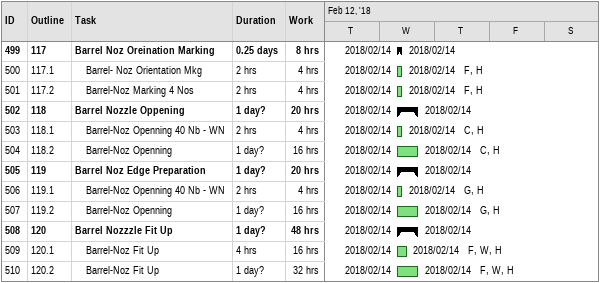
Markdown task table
| ID | WBS | Task | Duration | Start | Finish | Resources | Work (h) |
|---|---|---|---|---|---|---|---|
| 499 | 117 | **Barrel Noz Oreination Marking** | 0.25d | 2018-02-14 | 2018-02-14 |  | 8 |
| 500 | 117.1 | Barrel- Noz Orientation Mkg | 2h | 2018-02-14 | 2018-02-14 | F, H | 4 |
| 501 | 117.2 | Barrel-Noz Marking 4 Nos | 2h | 2018-02-14 | 2018-02-14 | F, H | 4 |
| 502 | 118 | **Barrel Nozzle Oppening** | 1d? | 2018-02-14 | 2018-02-14 |  | 20 |
| 503 | 118.1 | Barrel-Noz Openning 40 Nb - WN | 2h | 2018-02-14 | 2018-02-14 | C, H | 4 |
| 504 | 118.2 | Barrel-Noz Openning | 1d? | 2018-02-14 | 2018-02-14 | C, H | 16 |
| 505 | 119 | **Barrel Noz Edge Preparation** | 1d? | 2018-02-14 | 2018-02-14 |  | 20 |
| 506 | 119.1 | Barrel-Noz Openning 40 Nb - WN | 2h | 2018-02-14 | 2018-02-14 | G, H | 4 |
| 507 | 119.2 | Barrel-Noz Openning | 1d? | 2018-02-14 | 2018-02-14 | G, H | 16 |
| 508 | 120 | **Barrel Nozzzle Fit Up** | 1d? | 2018-02-14 | 2018-02-14 |  | 48 |
| 509 | 120.1 | Barrel-Noz Fit Up | 4h | 2018-02-14 | 2018-02-14 | F, W, H | 16 |
| 510 | 120.2 | Barrel-Noz Fit Up | 1d? | 2018-02-14 | 2018-02-14 | F, W, H | 32 |
